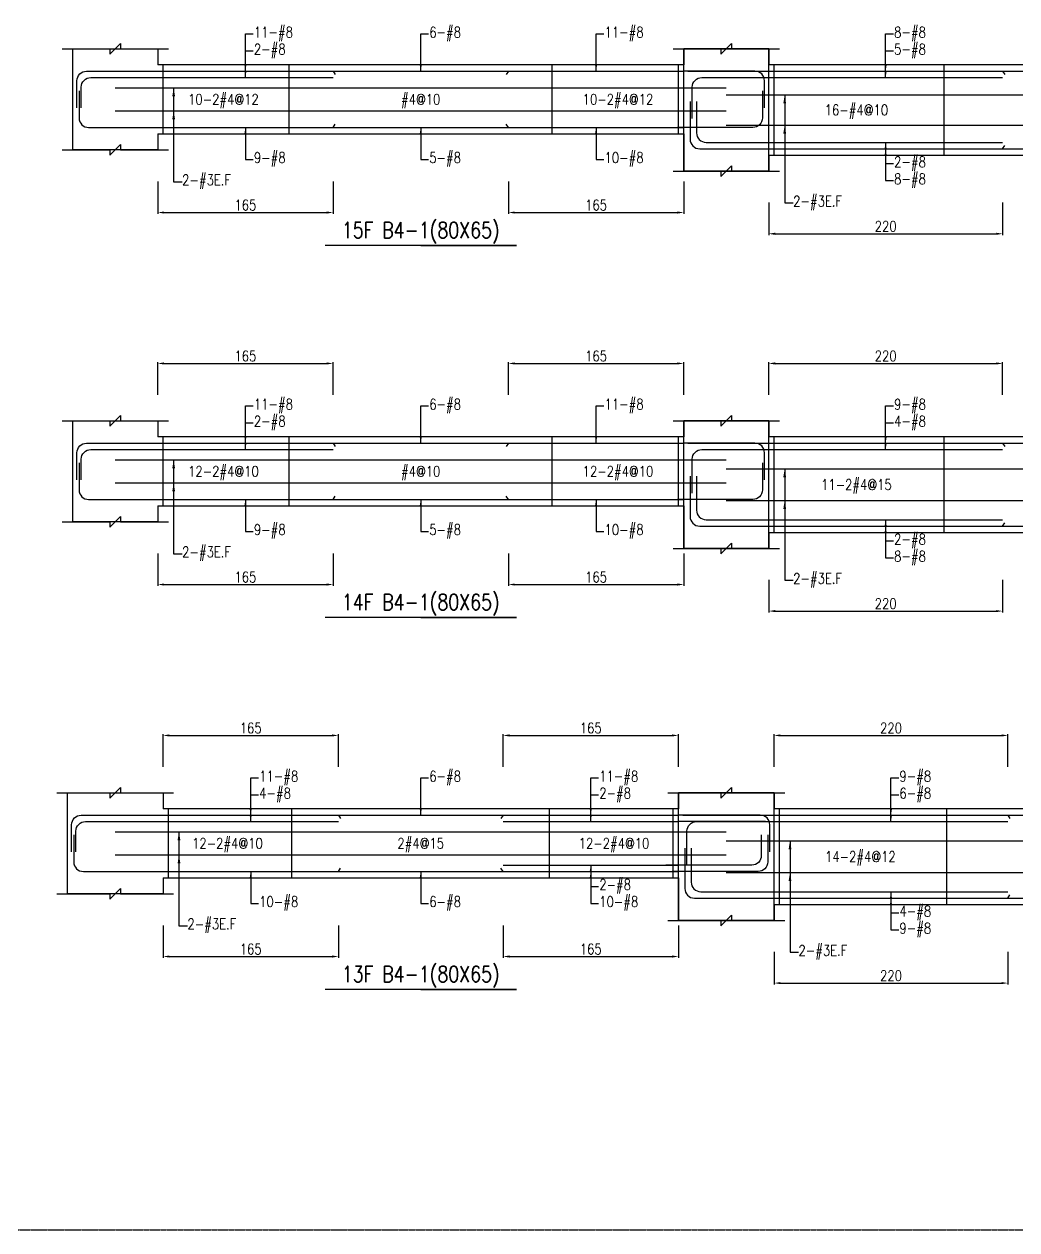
# Model space of a CAD drawing. Header units: millimetres. Extents: x 0 to 84580, y -12276 to 4373.
# Drawn here: x 49702 to 50636, y 0 to 1134 of the extents above; entities that cross this region are included whole.
import ezdxf
from ezdxf.enums import TextEntityAlignment as Align

# ---------------------------------------------------------------- set-up
doc = ezdxf.new("R2010")
doc.units = ezdxf.units.MM
doc.header["$MEASUREMENT"] = 0
doc.linetypes.add('CENTER', pattern=[2, 1.25, -0.25, 0.25, -0.25])
for name, color, linetype in [('S-DIM', 2, 'Continuous'), ('S-GRID', 1, 'CENTER'), ('S-LEADER', 2, 'Continuous'), ('S-RC', 130, 'Continuous'), ('S-REINF', 6, 'Continuous'), ('S-TEXT', 2, 'Continuous')]:
    doc.layers.add(name, color=color, linetype=linetype)
doc.styles.add('CS4', font='romans.shx', dxfattribs={"width": 0.8, "bigfont": 'lsp.shx'})
doc.styles.get("Standard").update_dxf_attribs({"font": 'arial.ttf'})
doc.dimstyles.new('ISO-25', dxfattribs={"dimtxt": 2.5, "dimasz": 2.5, "dimexe": 1.25, "dimexo": 0.625, "dimtad": 1, "dimtxsty": 'Standard', "dimcen": 2.5, "dimadec": 0, "dimazin": 0, "dimtfac": 1, "dimtmove": 0, "dimatfit": 3, "dimfxl": 0, "dimarcsym": 0})

# ---------------------------------------------------------------- blocks, each defined once
blk = doc.blocks.new('*D714')
at = {"layer": 'DEFPOINTS', "color": 0, "transparency": 16777216}
for p in [(49997.4, 465.2), (49832.4, 435.2), (49997.4, 435.2)]:
    blk.add_point(p, dxfattribs=at)
at = {"layer": 'S-DIM', "color": 0, "lineweight": -2, "transparency": 16777216}
for p, q in [((49832.4, 435.8), (49832.4, 466.4)), ((49838.4, 465.2), (49991.4, 465.2)), ((49997.4, 435.8), (49997.4, 466.4))]:
    blk.add_line(p, q, dxfattribs=at)
at = {"layer": 'S-DIM', "color": 0, "transparency": 16777216}
for points in [[(49838.4, 466.2), (49838.4, 464.2), (49832.4, 465.2)], [(49991.4, 466.2), (49991.4, 464.2), (49997.4, 465.2)]]:
    blk.add_solid(points, dxfattribs=at)
at = {"layer": 'S-DIM', "color": 0, "transparency": 16777216, "insert": (49914.9, 472.2), "char_height": 10, "attachment_point": 5, "style": 'CS4'}
blk.add_mtext('165', dxfattribs=at)
blk = doc.blocks.new('*D715')
at = {"layer": 'DEFPOINTS', "color": 0, "transparency": 16777216}
for p in [(50317.4, 465.2), (50152.4, 435.2), (50317.4, 435.2)]:
    blk.add_point(p, dxfattribs=at)
at = {"layer": 'S-DIM', "color": 0, "lineweight": -2, "transparency": 16777216}
for p, q in [((50152.4, 435.8), (50152.4, 466.4)), ((50158.4, 465.2), (50311.4, 465.2)), ((50317.4, 435.8), (50317.4, 466.4))]:
    blk.add_line(p, q, dxfattribs=at)
at = {"layer": 'S-DIM', "color": 0, "transparency": 16777216}
for points in [[(50158.4, 466.2), (50158.4, 464.2), (50152.4, 465.2)], [(50311.4, 466.2), (50311.4, 464.2), (50317.4, 465.2)]]:
    blk.add_solid(points, dxfattribs=at)
at = {"layer": 'S-DIM', "color": 0, "transparency": 16777216, "insert": (50234.9, 472.2), "char_height": 10, "attachment_point": 5, "style": 'CS4'}
blk.add_mtext('165', dxfattribs=at)
blk = doc.blocks.new('*D716')
at = {"layer": 'DEFPOINTS', "color": 0, "transparency": 16777216}
for p in [(49832.4, 287.2), (49997.4, 287.2), (49997.4, 257.2)]:
    blk.add_point(p, dxfattribs=at)
at = {"layer": 'S-DIM', "color": 0, "lineweight": -2, "transparency": 16777216}
for p, q in [((49832.4, 286.5), (49832.4, 255.9)), ((49997.4, 286.5), (49997.4, 255.9)), ((49838.4, 257.2), (49991.4, 257.2))]:
    blk.add_line(p, q, dxfattribs=at)
at = {"layer": 'S-DIM', "color": 0, "transparency": 16777216}
for points in [[(49838.4, 258.2), (49838.4, 256.2), (49832.4, 257.2)], [(49991.4, 258.2), (49991.4, 256.2), (49997.4, 257.2)]]:
    blk.add_solid(points, dxfattribs=at)
at = {"layer": 'S-DIM', "color": 0, "transparency": 16777216, "insert": (49914.9, 264.2), "char_height": 10, "attachment_point": 5, "style": 'CS4'}
blk.add_mtext('165', dxfattribs=at)
blk = doc.blocks.new('*D717')
at = {"layer": 'DEFPOINTS', "color": 0, "transparency": 16777216}
for p in [(50152.4, 287.2), (50317.4, 287.2), (50317.4, 257.2)]:
    blk.add_point(p, dxfattribs=at)
at = {"layer": 'S-DIM', "color": 0, "lineweight": -2, "transparency": 16777216}
for p, q in [((50152.4, 286.5), (50152.4, 255.9)), ((50317.4, 286.5), (50317.4, 255.9)), ((50158.4, 257.2), (50311.4, 257.2))]:
    blk.add_line(p, q, dxfattribs=at)
at = {"layer": 'S-DIM', "color": 0, "transparency": 16777216}
for points in [[(50158.4, 258.2), (50158.4, 256.2), (50152.4, 257.2)], [(50311.4, 258.2), (50311.4, 256.2), (50317.4, 257.2)]]:
    blk.add_solid(points, dxfattribs=at)
at = {"layer": 'S-DIM', "color": 0, "transparency": 16777216, "insert": (50234.9, 264.2), "char_height": 10, "attachment_point": 5, "style": 'CS4'}
blk.add_mtext('165', dxfattribs=at)
blk = doc.blocks.new('*D718')
at = {"layer": 'DEFPOINTS', "color": 0, "transparency": 16777216}
for p in [(49992.4, 815.2), (49827.4, 785.2), (49992.4, 785.2)]:
    blk.add_point(p, dxfattribs=at)
at = {"layer": 'S-DIM', "color": 0, "lineweight": -2, "transparency": 16777216}
for p, q in [((49827.4, 785.8), (49827.4, 816.4)), ((49833.4, 815.2), (49986.4, 815.2)), ((49992.4, 785.8), (49992.4, 816.4))]:
    blk.add_line(p, q, dxfattribs=at)
at = {"layer": 'S-DIM', "color": 0, "transparency": 16777216}
for points in [[(49833.4, 816.2), (49833.4, 814.2), (49827.4, 815.2)], [(49986.4, 816.2), (49986.4, 814.2), (49992.4, 815.2)]]:
    blk.add_solid(points, dxfattribs=at)
at = {"layer": 'S-DIM', "color": 0, "transparency": 16777216, "insert": (49909.9, 822.2), "char_height": 10, "attachment_point": 5, "style": 'CS4'}
blk.add_mtext('165', dxfattribs=at)
blk = doc.blocks.new('*D719')
at = {"layer": 'DEFPOINTS', "color": 0, "transparency": 16777216}
for p in [(50322.4, 815.2), (50157.4, 785.2), (50322.4, 785.2)]:
    blk.add_point(p, dxfattribs=at)
at = {"layer": 'S-DIM', "color": 0, "lineweight": -2, "transparency": 16777216}
for p, q in [((50157.4, 785.8), (50157.4, 816.4)), ((50163.4, 815.2), (50316.4, 815.2)), ((50322.4, 785.8), (50322.4, 816.4))]:
    blk.add_line(p, q, dxfattribs=at)
at = {"layer": 'S-DIM', "color": 0, "transparency": 16777216}
for points in [[(50163.4, 816.2), (50163.4, 814.2), (50157.4, 815.2)], [(50316.4, 816.2), (50316.4, 814.2), (50322.4, 815.2)]]:
    blk.add_solid(points, dxfattribs=at)
at = {"layer": 'S-DIM', "color": 0, "transparency": 16777216, "insert": (50239.9, 822.2), "char_height": 10, "attachment_point": 5, "style": 'CS4'}
blk.add_mtext('165', dxfattribs=at)
blk = doc.blocks.new('*D720')
at = {"layer": 'DEFPOINTS', "color": 0, "transparency": 16777216}
for p in [(49827.4, 637.2), (49992.4, 637.2), (49992.4, 607.2)]:
    blk.add_point(p, dxfattribs=at)
at = {"layer": 'S-DIM', "color": 0, "lineweight": -2, "transparency": 16777216}
for p, q in [((49827.4, 636.5), (49827.4, 605.9)), ((49992.4, 636.5), (49992.4, 605.9)), ((49833.4, 607.2), (49986.4, 607.2))]:
    blk.add_line(p, q, dxfattribs=at)
at = {"layer": 'S-DIM', "color": 0, "transparency": 16777216}
for points in [[(49833.4, 608.2), (49833.4, 606.2), (49827.4, 607.2)], [(49986.4, 608.2), (49986.4, 606.2), (49992.4, 607.2)]]:
    blk.add_solid(points, dxfattribs=at)
at = {"layer": 'S-DIM', "color": 0, "transparency": 16777216, "insert": (49909.9, 614.2), "char_height": 10, "attachment_point": 5, "style": 'CS4'}
blk.add_mtext('165', dxfattribs=at)
blk = doc.blocks.new('*D721')
at = {"layer": 'DEFPOINTS', "color": 0, "transparency": 16777216}
for p in [(50157.4, 637.2), (50322.4, 637.2), (50322.4, 607.2)]:
    blk.add_point(p, dxfattribs=at)
at = {"layer": 'S-DIM', "color": 0, "lineweight": -2, "transparency": 16777216}
for p, q in [((50157.4, 636.5), (50157.4, 605.9)), ((50322.4, 636.5), (50322.4, 605.9)), ((50163.4, 607.2), (50316.4, 607.2))]:
    blk.add_line(p, q, dxfattribs=at)
at = {"layer": 'S-DIM', "color": 0, "transparency": 16777216}
for points in [[(50163.4, 608.2), (50163.4, 606.2), (50157.4, 607.2)], [(50316.4, 608.2), (50316.4, 606.2), (50322.4, 607.2)]]:
    blk.add_solid(points, dxfattribs=at)
at = {"layer": 'S-DIM', "color": 0, "transparency": 16777216, "insert": (50239.9, 614.2), "char_height": 10, "attachment_point": 5, "style": 'CS4'}
blk.add_mtext('165', dxfattribs=at)
blk = doc.blocks.new('*D644')
at = {"layer": 'DEFPOINTS', "color": 0, "transparency": 16777216}
for p in [(49827.4, 987.2), (49992.4, 987.2), (49992.4, 957.2)]:
    blk.add_point(p, dxfattribs=at)
at = {"layer": 'S-DIM', "color": 0, "lineweight": -2, "transparency": 16777216}
for p, q in [((49827.4, 986.5), (49827.4, 955.9)), ((49992.4, 986.5), (49992.4, 955.9)), ((49833.4, 957.2), (49986.4, 957.2))]:
    blk.add_line(p, q, dxfattribs=at)
at = {"layer": 'S-DIM', "color": 0, "transparency": 16777216}
for points in [[(49833.4, 958.2), (49833.4, 956.2), (49827.4, 957.2)], [(49986.4, 958.2), (49986.4, 956.2), (49992.4, 957.2)]]:
    blk.add_solid(points, dxfattribs=at)
at = {"layer": 'S-DIM', "color": 0, "transparency": 16777216, "insert": (49909.9, 964.2), "char_height": 10, "attachment_point": 5, "style": 'CS4'}
blk.add_mtext('165', dxfattribs=at)
blk = doc.blocks.new('*D645')
at = {"layer": 'DEFPOINTS', "color": 0, "transparency": 16777216}
for p in [(50157.4, 987.2), (50322.4, 987.2), (50322.4, 957.2)]:
    blk.add_point(p, dxfattribs=at)
at = {"layer": 'S-DIM', "color": 0, "lineweight": -2, "transparency": 16777216}
for p, q in [((50157.4, 986.5), (50157.4, 955.9)), ((50322.4, 986.5), (50322.4, 955.9)), ((50163.4, 957.2), (50316.4, 957.2))]:
    blk.add_line(p, q, dxfattribs=at)
at = {"layer": 'S-DIM', "color": 0, "transparency": 16777216}
for points in [[(50163.4, 958.2), (50163.4, 956.2), (50157.4, 957.2)], [(50316.4, 958.2), (50316.4, 956.2), (50322.4, 957.2)]]:
    blk.add_solid(points, dxfattribs=at)
at = {"layer": 'S-DIM', "color": 0, "transparency": 16777216, "insert": (50239.9, 964.2), "char_height": 10, "attachment_point": 5, "style": 'CS4'}
blk.add_mtext('165', dxfattribs=at)
blk = doc.blocks.new('*D654')
at = {"layer": 'DEFPOINTS', "color": 0, "transparency": 16777216}
for p in [(50627.4, 465.2), (50407.4, 435.2), (50627.4, 435.2)]:
    blk.add_point(p, dxfattribs=at)
at = {"layer": 'S-DIM', "color": 0, "lineweight": -2, "transparency": 16777216}
for p, q in [((50407.4, 435.8), (50407.4, 466.4)), ((50413.4, 465.2), (50621.4, 465.2)), ((50627.4, 435.8), (50627.4, 466.4))]:
    blk.add_line(p, q, dxfattribs=at)
at = {"layer": 'S-DIM', "color": 0, "transparency": 16777216}
for points in [[(50413.4, 466.2), (50413.4, 464.2), (50407.4, 465.2)], [(50621.4, 466.2), (50621.4, 464.2), (50627.4, 465.2)]]:
    blk.add_solid(points, dxfattribs=at)
at = {"layer": 'S-DIM', "color": 0, "transparency": 16777216, "insert": (50517.4, 472.2), "char_height": 10, "attachment_point": 5, "style": 'CS4'}
blk.add_mtext('220', dxfattribs=at)
blk = doc.blocks.new('*D656')
at = {"layer": 'DEFPOINTS', "color": 0, "transparency": 16777216}
for p in [(50407.4, 262.2), (50627.4, 262.2), (50627.4, 232.2)]:
    blk.add_point(p, dxfattribs=at)
at = {"layer": 'S-DIM', "color": 0, "lineweight": -2, "transparency": 16777216}
for p, q in [((50407.4, 261.5), (50407.4, 230.9)), ((50627.4, 261.5), (50627.4, 230.9)), ((50413.4, 232.2), (50621.4, 232.2))]:
    blk.add_line(p, q, dxfattribs=at)
at = {"layer": 'S-DIM', "color": 0, "transparency": 16777216}
for points in [[(50413.4, 233.2), (50413.4, 231.2), (50407.4, 232.2)], [(50621.4, 233.2), (50621.4, 231.2), (50627.4, 232.2)]]:
    blk.add_solid(points, dxfattribs=at)
at = {"layer": 'S-DIM', "color": 0, "transparency": 16777216, "insert": (50517.4, 239.2), "char_height": 10, "attachment_point": 5, "style": 'CS4'}
blk.add_mtext('220', dxfattribs=at)
blk = doc.blocks.new('*D658')
at = {"layer": 'DEFPOINTS', "color": 0, "transparency": 16777216}
for p in [(50622.4, 815.2), (50402.4, 785.2), (50622.4, 785.2)]:
    blk.add_point(p, dxfattribs=at)
at = {"layer": 'S-DIM', "color": 0, "lineweight": -2, "transparency": 16777216}
for p, q in [((50402.4, 785.8), (50402.4, 816.4)), ((50408.4, 815.2), (50616.4, 815.2)), ((50622.4, 785.8), (50622.4, 816.4))]:
    blk.add_line(p, q, dxfattribs=at)
at = {"layer": 'S-DIM', "color": 0, "transparency": 16777216}
for points in [[(50408.4, 816.2), (50408.4, 814.2), (50402.4, 815.2)], [(50616.4, 816.2), (50616.4, 814.2), (50622.4, 815.2)]]:
    blk.add_solid(points, dxfattribs=at)
at = {"layer": 'S-DIM', "color": 0, "transparency": 16777216, "insert": (50512.4, 822.2), "char_height": 10, "attachment_point": 5, "style": 'CS4'}
blk.add_mtext('220', dxfattribs=at)
blk = doc.blocks.new('*D660')
at = {"layer": 'DEFPOINTS', "color": 0, "transparency": 16777216}
for p in [(50402.4, 612.2), (50622.4, 612.2), (50622.4, 582.2)]:
    blk.add_point(p, dxfattribs=at)
at = {"layer": 'S-DIM', "color": 0, "lineweight": -2, "transparency": 16777216}
for p, q in [((50402.4, 611.5), (50402.4, 580.9)), ((50622.4, 611.5), (50622.4, 580.9)), ((50408.4, 582.2), (50616.4, 582.2))]:
    blk.add_line(p, q, dxfattribs=at)
at = {"layer": 'S-DIM', "color": 0, "transparency": 16777216}
for points in [[(50408.4, 583.2), (50408.4, 581.2), (50402.4, 582.2)], [(50616.4, 583.2), (50616.4, 581.2), (50622.4, 582.2)]]:
    blk.add_solid(points, dxfattribs=at)
at = {"layer": 'S-DIM', "color": 0, "transparency": 16777216, "insert": (50512.4, 589.2), "char_height": 10, "attachment_point": 5, "style": 'CS4'}
blk.add_mtext('220', dxfattribs=at)
blk = doc.blocks.new('*D664')
at = {"layer": 'DEFPOINTS', "color": 0, "transparency": 16777216}
for p in [(50402.4, 967.2), (50622.4, 967.2), (50622.4, 937.2)]:
    blk.add_point(p, dxfattribs=at)
at = {"layer": 'S-DIM', "color": 0, "lineweight": -2, "transparency": 16777216}
for p, q in [((50402.4, 966.5), (50402.4, 935.9)), ((50622.4, 966.5), (50622.4, 935.9)), ((50408.4, 937.2), (50616.4, 937.2))]:
    blk.add_line(p, q, dxfattribs=at)
at = {"layer": 'S-DIM', "color": 0, "transparency": 16777216}
for points in [[(50408.4, 938.2), (50408.4, 936.2), (50402.4, 937.2)], [(50616.4, 938.2), (50616.4, 936.2), (50622.4, 937.2)]]:
    blk.add_solid(points, dxfattribs=at)
at = {"layer": 'S-DIM', "color": 0, "transparency": 16777216, "insert": (50512.4, 944.2), "char_height": 10, "attachment_point": 5, "style": 'CS4'}
blk.add_mtext('220', dxfattribs=at)

msp = doc.modelspace()

# ---------------------------------------------------------------- linework, layer by layer
at = {"layer": 'S-GRID'}
msp.add_lwpolyline([(48748, 0), (51977, 0), (51977, 2069), (48748, 2069), (48748, 0)], dxfattribs=at)
at = {"layer": 'S-RC'}
for points in [[(49737.355, 1111.174), (49782.355, 1111.166), (49782.354, 1106.166), (49792.356, 1116.164), (49792.355, 1111.164), (49837.355, 1111.155)], [(50312.355, 1111.174), (50357.355, 1111.166), (50357.354, 1106.166), (50367.356, 1116.164), (50367.355, 1111.164), (50412.355, 1111.155)], [(50312.355, 1111.174), (50357.355, 1111.166), (50357.354, 1106.166), (50367.356, 1116.164), (50367.355, 1111.164), (50412.355, 1111.155)], [(49827.355, 1031.174), (49827.355, 1016.174), (49747.355, 1016.174), (49747.355, 1111.174), (49827.355, 1111.174), (49827.355, 1096.174)], [(50322.355, 1031.174), (50322.355, 996.174), (50402.355, 996.174), (50402.355, 1111.174), (50322.355, 1111.174), (50322.355, 1096.174)], [(50402.355, 1011.174), (50402.355, 996.174), (50322.355, 996.174), (50322.355, 1111.174), (50402.355, 1111.174), (50402.355, 1096.174)], [(50322.355, 1096.174), (49827.355, 1096.174)], [(51062.355, 1096.174), (50402.355, 1096.174)], [(49737.355, 1016.174), (49782.355, 1016.166), (49782.354, 1011.166), (49792.356, 1021.164), (49792.355, 1016.164), (49837.355, 1016.155)], [(49827.355, 1031.174), (50322.355, 1031.174)], [(50402.355, 1011.174), (51062.355, 1011.174)], [(50312.355, 996.174), (50357.355, 996.166), (50357.354, 991.166), (50367.356, 1001.164), (50367.355, 996.164), (50412.355, 996.155)], [(50312.355, 996.174), (50357.355, 996.166), (50357.354, 991.166), (50367.356, 1001.164), (50367.355, 996.164), (50412.355, 996.155)], [(50074.855, 926.174), (50164.855, 926.174), (49984.855, 926.174)], [(49737.355, 761.174), (49782.355, 761.166), (49782.354, 756.166), (49792.356, 766.164), (49792.355, 761.164), (49837.355, 761.155)], [(49827.355, 681.174), (49827.355, 666.174), (49747.355, 666.174), (49747.355, 761.174), (49827.355, 761.174), (49827.355, 746.174)], [(50312.355, 761.174), (50357.355, 761.166), (50357.354, 756.166), (50367.356, 766.164), (50367.355, 761.164), (50412.355, 761.155)], [(50312.355, 761.174), (50357.355, 761.166), (50357.354, 756.166), (50367.356, 766.164), (50367.355, 761.164), (50412.355, 761.155)], [(50322.355, 681.174), (50322.355, 641.174), (50402.355, 641.174), (50402.355, 761.174), (50322.355, 761.174), (50322.355, 746.174)], [(50402.355, 656.174), (50402.355, 641.174), (50322.355, 641.174), (50322.355, 761.174), (50402.355, 761.174), (50402.355, 746.174)], [(50322.355, 746.174), (49827.355, 746.174)], [(51062.355, 746.174), (50402.355, 746.174)], [(49827.355, 681.174), (50322.355, 681.174)], [(49737.355, 666.174), (49782.355, 666.166), (49782.354, 661.166), (49792.356, 671.164), (49792.355, 666.164), (49837.355, 666.155)], [(50402.355, 656.174), (51062.355, 656.174)], [(50312.355, 641.174), (50357.355, 641.166), (50357.354, 636.166), (50367.356, 646.164), (50367.355, 641.164), (50412.355, 641.155)], [(50312.355, 641.174), (50357.355, 641.166), (50357.354, 636.166), (50367.356, 646.164), (50367.355, 641.164), (50412.355, 641.155)], [(50074.855, 576.174), (50164.855, 576.174), (49984.855, 576.174)], [(49732.355, 411.174), (49782.355, 411.165), (49782.354, 406.165), (49792.356, 416.163), (49792.355, 411.163), (49842.355, 411.153)], [(49832.355, 331.174), (49832.355, 316.174), (49742.355, 316.174), (49742.355, 411.174), (49832.355, 411.174), (49832.355, 396.174)], [(50307.355, 411.174), (50357.355, 411.165), (50357.354, 406.165), (50367.356, 416.163), (50367.355, 411.163), (50417.355, 411.153)], [(50307.355, 411.174), (50357.355, 411.165), (50357.354, 406.165), (50367.356, 416.163), (50367.355, 411.163), (50417.355, 411.153)], [(50317.355, 331.174), (50317.355, 291.174), (50407.355, 291.174), (50407.355, 411.174), (50317.355, 411.174), (50317.355, 396.174)], [(50407.355, 306.174), (50407.355, 291.174), (50317.355, 291.174), (50317.355, 411.174), (50407.355, 411.174), (50407.355, 396.174)], [(50317.355, 396.174), (49832.355, 396.174)], [(51057.355, 396.174), (50407.355, 396.174)], [(49832.355, 331.174), (50317.355, 331.174)], [(49732.355, 316.174), (49782.355, 316.165), (49782.354, 311.165), (49792.356, 321.163), (49792.355, 316.163), (49842.355, 316.153)], [(50307.355, 291.174), (50357.355, 291.165), (50357.354, 286.165), (50367.356, 296.163), (50367.355, 291.163), (50417.355, 291.153)], [(50307.355, 291.174), (50357.355, 291.165), (50357.354, 286.165), (50367.356, 296.163), (50367.355, 291.163), (50417.355, 291.153)], [(50407.355, 306.174), (51057.355, 306.174)], [(50074.855, 226.174), (50164.855, 226.174), (49984.855, 226.174)]]:
    msp.add_lwpolyline(points, dxfattribs=at)
at = {"layer": 'S-REINF'}
for points in [[(49751.355, 1055.674), (49751.355, 1081.174, -0.41421356), (49760.355, 1090.174), (49827.355, 1090.174)], [(50398.355, 1055.674), (50398.355, 1081.174, 0.41421356), (50389.355, 1090.174), (50322.355, 1090.174)], [(49755.355, 1055.674), (49755.355, 1075.174, -0.41421356), (49764.355, 1084.174), (49827.355, 1084.174)], [(50330.355, 1045.674), (50330.355, 1075.174, -0.41421356), (50339.355, 1084.174), (50402.355, 1084.174)], [(49753.355, 1071.674), (49753.355, 1046.174, 0.41421356), (49762.355, 1037.174), (49827.355, 1037.174)], [(50396.355, 1071.674), (50396.355, 1046.174, -0.41421356), (50387.355, 1037.174), (50316.355, 1037.174)], [(50328.355, 1061.674), (50328.355, 1026.174, 0.41421356), (50337.355, 1017.174), (50402.355, 1017.174)], [(50334.355, 1061.674), (50334.355, 1032.174, 0.41421356), (50343.355, 1023.174), (50402.355, 1023.174)], [(49751.355, 705.674), (49751.355, 731.174, -0.41421356), (49760.355, 740.174), (49827.355, 740.174)], [(50398.355, 705.674), (50398.355, 731.174, 0.41421356), (50389.355, 740.174), (50322.355, 740.174)], [(49755.355, 705.674), (49755.355, 725.174, -0.41421356), (49764.355, 734.174), (49827.355, 734.174)], [(50330.355, 693.174), (50330.355, 725.174, -0.41421356), (50339.355, 734.174), (50402.355, 734.174)], [(49753.355, 721.674), (49753.355, 696.174, 0.41421356), (49762.355, 687.174), (49827.355, 687.174)], [(50396.355, 721.674), (50396.355, 696.174, -0.41421356), (50387.355, 687.174), (50316.355, 687.174)], [(50328.355, 709.174), (50328.355, 671.174, 0.41421356), (50337.355, 662.174), (50402.355, 662.174)], [(50334.355, 709.174), (50334.355, 677.174, 0.41421356), (50343.355, 668.174), (50402.355, 668.174)], [(49746.355, 355.674), (49746.355, 381.174, -0.41421356), (49755.355, 390.174), (49832.355, 390.174)], [(50403.355, 355.674), (50403.355, 381.174, 0.41421356), (50394.355, 390.174), (50317.355, 390.174)], [(49750.355, 355.674), (49750.355, 375.174, -0.41421356), (49759.355, 384.174), (49832.355, 384.174)], [(50325.355, 343.174), (50325.355, 375.174, -0.41421356), (50334.355, 384.174), (50407.355, 384.174)], [(49748.355, 371.674), (49748.355, 346.174, 0.41421356), (49757.355, 337.174), (49832.355, 337.174)], [(50395.355, 371.674), (50395.355, 352.174, -0.41421356), (50386.355, 343.174), (50305.355, 343.174)], [(50401.355, 371.674), (50401.355, 346.174, -0.41421356), (50392.355, 337.174), (50311.355, 337.174)], [(50323.355, 359.174), (50323.355, 321.174, 0.41421356), (50332.355, 312.174), (50407.355, 312.174)], [(50329.355, 359.174), (50329.355, 327.174, 0.41421356), (50338.355, 318.174), (50407.355, 318.174)]]:
    msp.add_lwpolyline(points, format="xyb", dxfattribs=at)
for points in [[(49827.355, 1090.174), (49992.355, 1090.174)], [(49992.355, 1090.174), (49994.355, 1087.174)], [(49992.355, 1090.174), (50157.355, 1090.174)], [(50157.355, 1090.174), (50155.355, 1087.174)], [(50157.355, 1090.174), (50322.355, 1090.174)], [(50326.355, 1090.174), (50402.355, 1090.174)], [(50402.355, 1090.174), (50622.355, 1090.174)], [(50622.355, 1090.174), (50624.355, 1087.174)], [(50622.355, 1090.174), (50842.355, 1090.174)], [(49827.355, 1084.174), (49992.355, 1084.174)], [(50402.355, 1084.174), (50622.355, 1084.174)], [(49827.355, 1037.174), (49992.355, 1037.174)], [(49992.355, 1037.174), (49994.355, 1040.174)], [(49992.355, 1037.174), (50157.355, 1037.174)], [(50157.355, 1037.174), (50155.355, 1040.174)], [(50157.355, 1037.174), (50322.355, 1037.174)], [(50402.355, 1023.174), (50622.355, 1023.174)], [(50402.355, 1017.174), (50622.355, 1017.174)], [(50622.355, 1017.174), (50624.355, 1020.174)], [(50622.355, 1017.174), (50842.355, 1017.174)], [(49827.355, 740.174), (49992.355, 740.174)], [(49992.355, 740.174), (49994.355, 737.174)], [(49992.355, 740.174), (50157.355, 740.174)], [(50157.355, 740.174), (50155.355, 737.174)], [(50157.355, 740.174), (50322.355, 740.174)], [(50326.355, 740.174), (50402.355, 740.174)], [(50402.355, 740.174), (50622.355, 740.174)], [(50622.355, 740.174), (50624.355, 737.174)], [(50622.355, 740.174), (50842.355, 740.174)], [(49827.355, 734.174), (49992.355, 734.174)], [(50402.355, 734.174), (50622.355, 734.174)], [(49827.355, 687.174), (49992.355, 687.174)], [(49992.355, 687.174), (49994.355, 690.174)], [(49992.355, 687.174), (50157.355, 687.174)], [(50157.355, 687.174), (50155.355, 690.174)], [(50157.355, 687.174), (50322.355, 687.174)], [(50402.355, 668.174), (50622.355, 668.174)], [(50402.355, 662.174), (50622.355, 662.174)], [(50622.355, 662.174), (50624.355, 665.174)], [(50622.355, 662.174), (50842.355, 662.174)], [(49832.355, 390.174), (49997.355, 390.174)], [(49997.355, 390.174), (49999.355, 387.174)], [(49997.355, 390.174), (50152.355, 390.174)], [(50152.355, 390.174), (50150.355, 387.174)], [(50152.355, 390.174), (50317.355, 390.174)], [(50321.355, 390.174), (50407.355, 390.174)], [(50407.355, 390.174), (50627.355, 390.174)], [(50627.355, 390.174), (50629.355, 387.174)], [(50627.355, 390.174), (50837.355, 390.174)], [(49832.355, 384.174), (49997.355, 384.174)], [(50152.355, 384.174), (50317.355, 384.174)], [(50399.355, 384.174), (50317.355, 384.174)], [(50407.355, 384.174), (50627.355, 384.174)], [(50152.355, 343.174), (50317.355, 343.174)], [(49832.355, 337.174), (49997.355, 337.174)], [(49997.355, 337.174), (49999.355, 340.174)], [(49997.355, 337.174), (50152.355, 337.174)], [(50152.355, 337.174), (50150.355, 340.174)], [(50152.355, 337.174), (50317.355, 337.174)], [(50407.355, 318.174), (50627.355, 318.174)], [(50407.355, 312.174), (50627.355, 312.174)], [(50627.355, 312.174), (50629.355, 315.174)], [(50627.355, 312.174), (50837.355, 312.174)]]:
    msp.add_lwpolyline(points, dxfattribs=at)
at = {"layer": 'S-REINF', "color": 1}
for points in [[(49832.355, 1031.174), (49832.355, 1096.174)], [(49951.105, 1031.174), (49951.105, 1096.174)], [(50198.605, 1031.174), (50198.605, 1096.174)], [(50317.355, 1031.174), (50317.355, 1096.174)], [(50407.355, 1011.174), (50407.355, 1096.174)], [(50567.355, 1011.174), (50567.355, 1096.174)], [(49787.355, 1074.508), (50362.355, 1074.508)], [(50362.355, 1067.841), (51102.355, 1067.841)], [(49787.355, 1052.841), (50362.355, 1052.841)], [(50362.355, 1039.508), (51102.355, 1039.508)], [(49832.355, 681.174), (49832.355, 746.174)], [(49951.105, 681.174), (49951.105, 746.174)], [(50198.605, 681.174), (50198.605, 746.174)], [(50317.355, 681.174), (50317.355, 746.174)], [(50407.355, 656.174), (50407.355, 746.174)], [(50567.355, 656.174), (50567.355, 746.174)], [(49787.355, 724.508), (50362.355, 724.508)], [(50362.355, 716.174), (51102.355, 716.174)], [(49787.355, 702.841), (50362.355, 702.841)], [(50362.355, 686.174), (51102.355, 686.174)], [(49837.355, 331.174), (49837.355, 396.174)], [(49953.605, 331.174), (49953.605, 396.174)], [(50196.105, 331.174), (50196.105, 396.174)], [(50312.355, 331.174), (50312.355, 396.174)], [(50412.355, 306.174), (50412.355, 396.174)], [(50569.855, 306.174), (50569.855, 396.174)], [(49787.355, 374.508), (50362.355, 374.508)], [(50362.355, 366.174), (51102.355, 366.174)], [(49787.355, 352.841), (50362.355, 352.841)], [(50362.355, 336.174), (51102.355, 336.174)]]:
    msp.add_lwpolyline(points, dxfattribs=at)

# ---------------------------------------------------------------- texts
at = {"layer": 'S-LEADER', "char_height": 10, "attachment_point": 4, "style": 'CS4'}
for s, insert in [('11-#8', (49917.855, 1125.174)), ('6-#8', (50082.855, 1125.174)), ('11-#8', (50247.855, 1125.174)), ('8-#8', (50520.355, 1125.174)), ('2-#8', (49917.855, 1109.174)), ('5-#8', (50520.355, 1109.174)), ('9-#8', (49917.855, 1007.174)), ('5-#8', (50082.855, 1007.174)), ('10-#8', (50247.855, 1007.174)), ('2-#8', (50520.355, 1003.174)), ('8-#8', (50520.355, 987.174)), ('11-#8', (49917.855, 775.174)), ('6-#8', (50082.855, 775.174)), ('11-#8', (50247.855, 775.174)), ('9-#8', (50520.355, 775.174)), ('2-#8', (49917.855, 759.174)), ('4-#8', (50520.355, 759.174)), ('9-#8', (49917.855, 657.174)), ('5-#8', (50082.855, 657.174)), ('10-#8', (50247.855, 657.174)), ('2-#8', (50520.355, 648.174)), ('8-#8', (50520.355, 632.174)), ('11-#8', (49922.855, 425.174)), ('6-#8', (50082.855, 425.174)), ('11-#8', (50242.855, 425.174)), ('9-#8', (50525.355, 425.174)), ('4-#8', (49922.855, 409.174)), ('2-#8', (50242.855, 409.174)), ('6-#8', (50525.355, 409.174)), ('2-#8', (50242.855, 323.174)), ('10-#8', (49922.855, 307.174)), ('6-#8', (50082.855, 307.174)), ('10-#8', (50242.855, 307.174)), ('4-#8', (50525.355, 298.174)), ('9-#8', (50525.355, 282.174))]:
    msp.add_mtext(s, dxfattribs=dict(at, insert=insert))
at = {"layer": 'S-LEADER', "color": 3, "char_height": 10, "attachment_point": 4, "style": 'CS4'}
for insert in [(49850.355, 986.174), (50425.355, 966.174), (49850.355, 636.174), (50425.355, 611.174), (49855.355, 286.174), (50430.355, 261.174)]:
    msp.add_mtext('2-#3E.F', dxfattribs=dict(at, insert=insert))
at = {"layer": 'S-RC', "style": 'CS4', "width": 0.8}
for s, p in [('15F B4-1(80X65)', (50074.855, 933.174)), ('14F B4-1(80X65)', (50074.855, 583.174)), ('13F B4-1(80X65)', (50074.855, 233.174))]:
    msp.add_text(s, height=15, dxfattribs=at).set_placement(p, align=Align.CENTER)
at = {"layer": 'S-TEXT', "color": 1, "style": 'CS4', "width": 0.8}
for s, p in [('10-2#4@12', (49889.23, 1058.674)), ('#4@10', (50074.855, 1058.674)), ('10-2#4@12', (50260.48, 1058.674)), ('16-#4@10', (50484.855, 1048.674)), ('12-2#4@10', (49889.23, 708.674)), ('#4@10', (50074.855, 708.674)), ('12-2#4@10', (50260.48, 708.674)), ('11-2#4@15', (50484.855, 696.174)), ('12-2#4@10', (49892.98, 358.674)), ('2#4@15', (50074.855, 358.674)), ('12-2#4@10', (50256.73, 358.674)), ('14-2#4@12', (50488.605, 346.174))]:
    msp.add_text(s, height=10, dxfattribs=at).set_placement(p, align=Align.CENTER)

# ---------------------------------------------------------------- dimensions: what is measured, and where the dimension line sits
at = {"layer": 'S-DIM'}
for p1, p2, distance, picture, middle in [((49827.355, 987.174), (49992.355, 987.174), -30, '*D644', (49909.855, 964.174)), ((50157.355, 987.174), (50322.355, 987.174), -30, '*D645', (50239.855, 964.174)), ((50402.355, 967.174), (50622.355, 967.174), -30, '*D664', (50512.355, 944.174)), ((49827.355, 785.174), (49992.355, 785.174), 30, '*D718', (49909.855, 822.174)), ((50157.355, 785.174), (50322.355, 785.174), 30, '*D719', (50239.855, 822.174)), ((50402.355, 785.174), (50622.355, 785.174), 30, '*D658', (50512.355, 822.174)), ((49827.355, 637.174), (49992.355, 637.174), -30, '*D720', (49909.855, 614.174)), ((50157.355, 637.174), (50322.355, 637.174), -30, '*D721', (50239.855, 614.174)), ((50402.355, 612.174), (50622.355, 612.174), -30, '*D660', (50512.355, 589.174)), ((49832.355, 435.174), (49997.355, 435.174), 30, '*D714', (49914.855, 472.174)), ((50152.355, 435.174), (50317.355, 435.174), 30, '*D715', (50234.855, 472.174)), ((50407.355, 435.174), (50627.355, 435.174), 30, '*D654', (50517.355, 472.174)), ((49832.355, 287.174), (49997.355, 287.174), -30, '*D716', (49914.855, 264.174)), ((50152.355, 287.174), (50317.355, 287.174), -30, '*D717', (50234.855, 264.174)), ((50407.355, 262.174), (50627.355, 262.174), -30, '*D656', (50517.355, 239.174))]:
    dim = msp.add_aligned_dim(p1=p1, p2=p2, distance=distance, dimstyle='ISO-25', override={"dimtxt": 10, "dimasz": 6, "dimgap": 2, "dimtxsty": 'CS4'}, dxfattribs=at)
    dim.commit()
    dim.dimension.update_dxf_attribs({"geometry": picture, "text_midpoint": middle})

# ---------------------------------------------------------------- leaders
at = {"layer": 'S-LEADER', "annotation_type": 0, "has_hookline": 1, "hookline_direction": 0}
for points, override, text_width in [([(49909.855, 1090.174), (49909.855, 1125.174), (49917.23, 1125.174)], {"dimasz": 6, "dimtad": 0}, 37.333), ([(50074.855, 1090.174), (50074.855, 1125.174), (50082.23, 1125.174)], {"dimasz": 6, "dimtad": 0}, 30.476), ([(50239.855, 1090.174), (50239.855, 1125.174), (50247.23, 1125.174)], {"dimasz": 6, "dimtad": 0}, 37.333), ([(50512.355, 1090.174), (50512.355, 1125.174), (50519.73, 1125.174)], {"dimasz": 6, "dimtad": 0}, 30.857), ([(49909.855, 1084.174), (49909.855, 1109.174), (49917.23, 1109.174)], {"dimasz": 6, "dimtad": 0}, 30.857), ([(50512.355, 1084.174), (50512.355, 1109.174), (50519.73, 1109.174)], {"dimasz": 6, "dimtad": 0}, 30.857), ([(49842.355, 1052.841), (49842.355, 986.174), (49849.73, 986.174)], {"dimasz": 8, "dimtad": 0}, 49.524), ([(49909.855, 1037.174), (49909.855, 1007.174), (49917.23, 1007.174)], {"dimasz": 6, "dimtad": 0}, 30.857), ([(50074.855, 1037.174), (50074.855, 1007.174), (50082.23, 1007.174)], {"dimasz": 6, "dimtad": 0}, 30.857), ([(50239.855, 1037.174), (50239.855, 1007.174), (50247.23, 1007.174)], {"dimasz": 6, "dimtad": 0}, 37.333), ([(50417.355, 1039.508), (50417.355, 966.174), (50424.73, 966.174)], {"dimasz": 8, "dimtad": 0}, 49.524), ([(50512.355, 1023.174), (50512.355, 1003.174), (50519.73, 1003.174)], {"dimasz": 6, "dimtad": 0}, 30.857), ([(50512.355, 1017.174), (50512.355, 987.174), (50519.73, 987.174)], {"dimasz": 6, "dimtad": 0}, 30.857), ([(49909.855, 740.174), (49909.855, 775.174), (49917.23, 775.174)], {"dimasz": 6, "dimtad": 0}, 37.333), ([(50074.855, 740.174), (50074.855, 775.174), (50082.23, 775.174)], {"dimasz": 6, "dimtad": 0}, 30.476), ([(50239.855, 740.174), (50239.855, 775.174), (50247.23, 775.174)], {"dimasz": 6, "dimtad": 0}, 37.333), ([(50512.355, 740.174), (50512.355, 775.174), (50519.73, 775.174)], {"dimasz": 6, "dimtad": 0}, 30.857), ([(49909.855, 734.174), (49909.855, 759.174), (49917.23, 759.174)], {"dimasz": 6, "dimtad": 0}, 30.857), ([(50512.355, 734.174), (50512.355, 759.174), (50519.73, 759.174)], {"dimasz": 6, "dimtad": 0}, 30.857), ([(49842.355, 702.841), (49842.355, 636.174), (49849.73, 636.174)], {"dimasz": 8, "dimtad": 0}, 49.524), ([(49909.855, 687.174), (49909.855, 657.174), (49917.23, 657.174)], {"dimasz": 6, "dimtad": 0}, 30.857), ([(50074.855, 687.174), (50074.855, 657.174), (50082.23, 657.174)], {"dimasz": 6, "dimtad": 0}, 30.857), ([(50239.855, 687.174), (50239.855, 657.174), (50247.23, 657.174)], {"dimasz": 6, "dimtad": 0}, 37.333), ([(50417.355, 686.174), (50417.355, 611.174), (50424.73, 611.174)], {"dimasz": 8, "dimtad": 0}, 49.524), ([(50512.355, 668.174), (50512.355, 648.174), (50519.73, 648.174)], {"dimasz": 6, "dimtad": 0}, 30.857), ([(50512.355, 662.174), (50512.355, 632.174), (50519.73, 632.174)], {"dimasz": 6, "dimtad": 0}, 30.857), ([(49914.855, 390.174), (49914.855, 425.174), (49922.23, 425.174)], {"dimasz": 6, "dimtad": 0}, 37.333), ([(50074.855, 390.174), (50074.855, 425.174), (50082.23, 425.174)], {"dimasz": 6, "dimtad": 0}, 30.476), ([(50234.855, 390.174), (50234.855, 425.174), (50242.23, 425.174)], {"dimasz": 6, "dimtad": 0}, 37.333), ([(50517.355, 390.174), (50517.355, 425.174), (50524.73, 425.174)], {"dimasz": 6, "dimtad": 0}, 30.857), ([(49914.855, 384.174), (49914.855, 409.174), (49922.23, 409.174)], {"dimasz": 6, "dimtad": 0}, 30.857), ([(50234.855, 384.174), (50234.855, 409.174), (50242.23, 409.174)], {"dimasz": 6, "dimtad": 0}, 30.857), ([(50517.355, 384.174), (50517.355, 409.174), (50524.73, 409.174)], {"dimasz": 6, "dimtad": 0}, 30.476), ([(49847.355, 352.841), (49847.355, 286.174), (49854.73, 286.174)], {"dimasz": 8, "dimtad": 0}, 49.524), ([(50234.855, 343.174), (50234.855, 323.174), (50242.23, 323.174)], {"dimasz": 6, "dimtad": 0}, 30.857), ([(49914.855, 337.174), (49914.855, 307.174), (49922.23, 307.174)], {"dimasz": 6, "dimtad": 0}, 37.333), ([(50074.855, 337.174), (50074.855, 307.174), (50082.23, 307.174)], {"dimasz": 6, "dimtad": 0}, 30.476), ([(50234.855, 337.174), (50234.855, 307.174), (50242.23, 307.174)], {"dimasz": 6, "dimtad": 0}, 37.333), ([(50422.355, 336.174), (50422.355, 261.174), (50429.73, 261.174)], {"dimasz": 8, "dimtad": 0}, 49.524), ([(50517.355, 318.174), (50517.355, 298.174), (50524.73, 298.174)], {"dimasz": 6, "dimtad": 0}, 30.857), ([(50517.355, 312.174), (50517.355, 282.174), (50524.73, 282.174)], {"dimasz": 6, "dimtad": 0}, 30.857)]:
    msp.add_leader(points, dimstyle='ISO-25', override=override, dxfattribs=dict(at, text_width=text_width))
at = {"layer": 'S-LEADER'}
for points in [[(49842.355, 1074.508), (49842.355, 986.174), (49850.355, 986.174)], [(50417.355, 1067.841), (50417.355, 966.174), (50425.355, 966.174)], [(49842.355, 724.508), (49842.355, 636.174), (49850.355, 636.174)], [(50417.355, 716.174), (50417.355, 611.174), (50425.355, 611.174)], [(49847.355, 374.508), (49847.355, 286.174), (49855.355, 286.174)], [(50422.355, 366.174), (50422.355, 261.174), (50430.355, 261.174)]]:
    msp.add_leader(points, dimstyle='ISO-25', override={"dimasz": 8}, dxfattribs=at)

doc.saveas('drawing.dxf')
